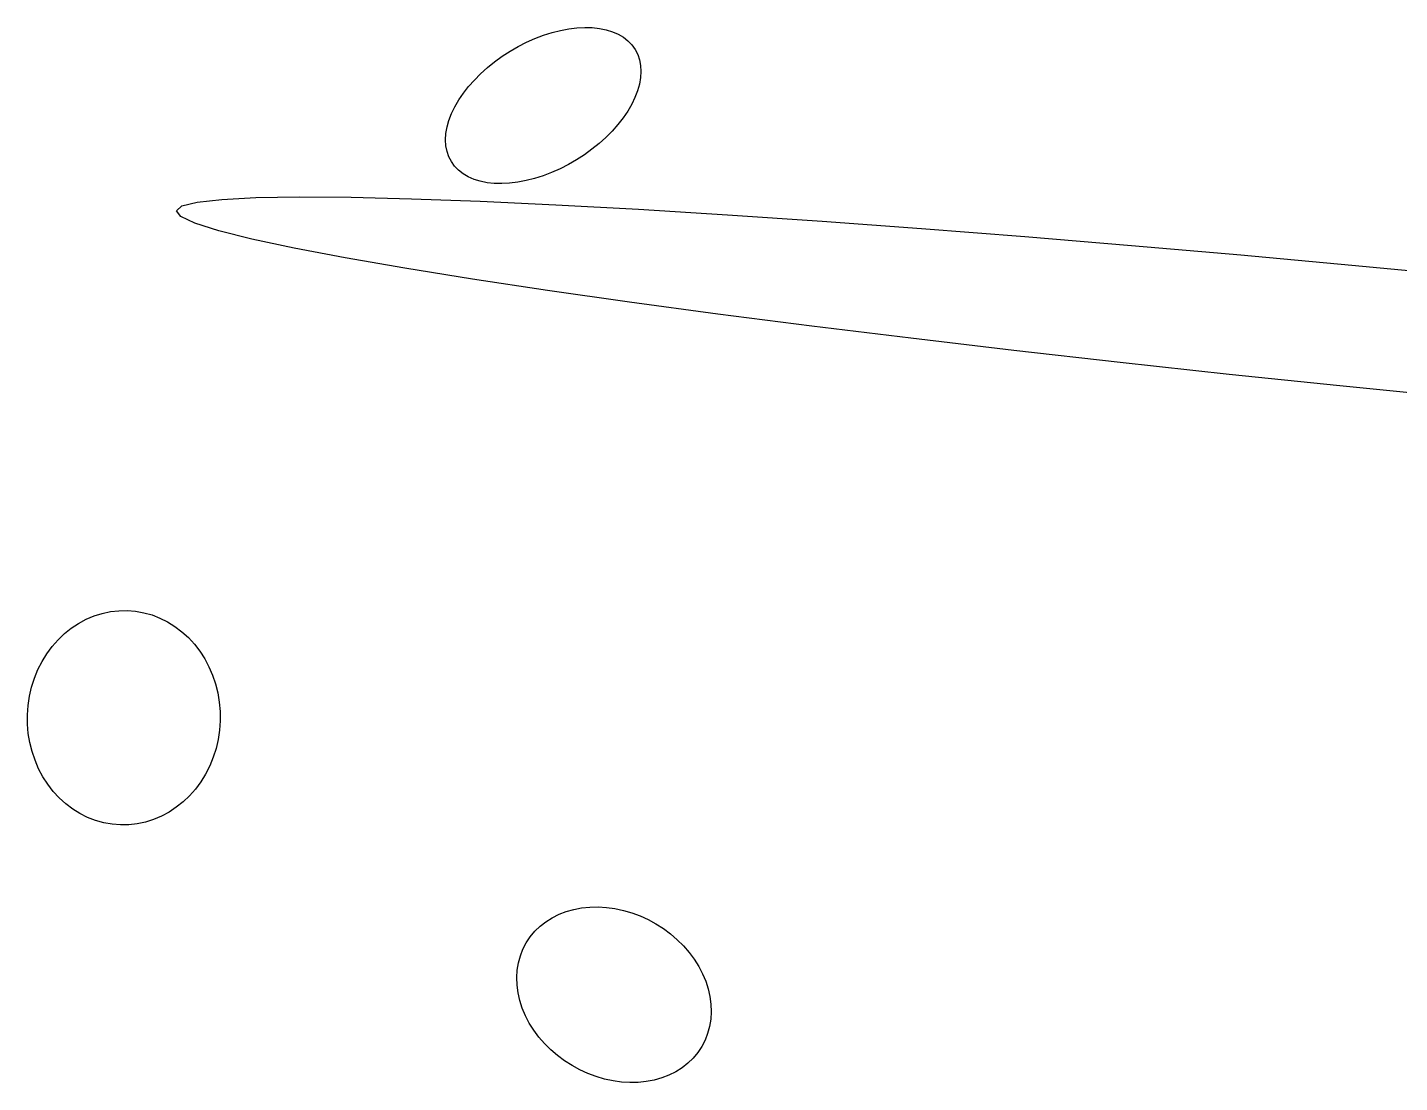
# Model space of a CAD drawing. Header units: metres. Extents: x -12209 to 21926, y -292849 to -276463.
# Drawn here: x -3344 to 571, y -280905 to -277894 of the extents above; entities that cross this region are included whole.
import ezdxf

# ---------------------------------------------------------------- set-up
doc = ezdxf.new("R2010")
doc.units = ezdxf.units.M

msp = doc.modelspace()

# ---------------------------------------------------------------- linework, layer by layer
at = {"layer": 'LAYER'}
for p, q in [((-1895.75, -277925.21), (-1871.45, -277915.95)), ((-1895.75, -277925.21), (-1871.45, -277915.95)), ((-1871.45, -277915.95), (-1847.16, -277908.22)), ((-1871.45, -277915.95), (-1847.16, -277908.22)), ((-1847.16, -277908.22), (-1823.06, -277902.08)), ((-1847.16, -277908.22), (-1823.06, -277902.08)), ((-1823.06, -277902.08), (-1799.33, -277897.56)), ((-1823.06, -277902.08), (-1799.33, -277897.56)), ((-1799.33, -277897.56), (-1776.15, -277894.71)), ((-1799.33, -277897.56), (-1776.15, -277894.71)), ((-1776.15, -277894.71), (-1753.7, -277893.55)), ((-1776.15, -277894.71), (-1753.7, -277893.55)), ((-1753.7, -277893.55), (-1732.16, -277894.09)), ((-1753.7, -277893.55), (-1732.16, -277894.09)), ((-1732.16, -277894.09), (-1711.68, -277896.32)), ((-1732.16, -277894.09), (-1711.68, -277896.32)), ((-1711.68, -277896.32), (-1692.42, -277900.22)), ((-1711.68, -277896.32), (-1692.42, -277900.22)), ((-1692.42, -277900.22), (-1674.53, -277905.77)), ((-1692.42, -277900.22), (-1674.53, -277905.77)), ((-1674.53, -277905.77), (-1658.14, -277912.92)), ((-1674.53, -277905.77), (-1658.14, -277912.92)), ((-1658.14, -277912.92), (-1643.38, -277921.63)), ((-1658.14, -277912.92), (-1643.38, -277921.63)), ((-1966.83, -277961.37), (-1943.62, -277948.01)), ((-1966.83, -277961.37), (-1943.62, -277948.01)), ((-1943.62, -277948.01), (-1919.87, -277935.92)), ((-1943.62, -277948.01), (-1919.87, -277935.92)), ((-1919.87, -277935.92), (-1895.75, -277925.21)), ((-1919.87, -277935.92), (-1895.75, -277925.21)), ((-1643.38, -277921.63), (-1630.36, -277931.81)), ((-1643.38, -277921.63), (-1630.36, -277931.81)), ((-1630.36, -277931.81), (-1619.18, -277943.4)), ((-1630.36, -277931.81), (-1619.18, -277943.4)), ((-1619.18, -277943.4), (-1609.93, -277956.31)), ((-1619.18, -277943.4), (-1609.93, -277956.31)), ((-2031.46, -278008.11), (-2010.92, -277991.54)), ((-2031.46, -278008.11), (-2010.92, -277991.54)), ((-2010.92, -277991.54), (-1989.32, -277975.92)), ((-2010.92, -277991.54), (-1989.32, -277975.92)), ((-1989.32, -277975.92), (-1966.83, -277961.37)), ((-1989.32, -277975.92), (-1966.83, -277961.37)), ((-1609.93, -277956.31), (-1602.67, -277970.43)), ((-1609.93, -277956.31), (-1602.67, -277970.43)), ((-1602.67, -277970.43), (-1597.46, -277985.67)), ((-1602.67, -277970.43), (-1597.46, -277985.67)), ((-1597.46, -277985.67), (-1594.34, -278001.9)), ((-1597.46, -277985.67), (-1594.34, -278001.9)), ((-2068.75, -278043.59), (-2050.79, -278025.5)), ((-2068.75, -278043.59), (-2050.79, -278025.5)), ((-2050.79, -278025.5), (-2031.46, -278008.11)), ((-2050.79, -278025.5), (-2031.46, -278008.11)), ((-1593.34, -278019.01), (-1594.45, -278036.86)), ((-1593.34, -278019.01), (-1594.45, -278036.86)), ((-1594.34, -278001.9), (-1593.34, -278019.01)), ((-1594.34, -278001.9), (-1593.34, -278019.01)), ((-2100.07, -278081.28), (-2085.22, -278062.23)), ((-2100.07, -278081.28), (-2085.22, -278062.23)), ((-2085.22, -278062.23), (-2068.75, -278043.59)), ((-2085.22, -278062.23), (-2068.75, -278043.59)), ((-1597.68, -278055.31), (-1603, -278074.22)), ((-1597.68, -278055.31), (-1603, -278074.22)), ((-1594.45, -278036.86), (-1597.68, -278055.31)), ((-1594.45, -278036.86), (-1597.68, -278055.31)), ((-2124.47, -278120.04), (-2113.19, -278100.6)), ((-2124.47, -278120.04), (-2113.19, -278100.6)), ((-2113.19, -278100.6), (-2100.07, -278081.28)), ((-2113.19, -278100.6), (-2100.07, -278081.28)), ((-1610.37, -278093.46), (-1619.73, -278112.88)), ((-1610.37, -278093.46), (-1619.73, -278112.88)), ((-1603, -278074.22), (-1610.37, -278093.46)), ((-1603, -278074.22), (-1610.37, -278093.46)), ((-2141.19, -278158.69), (-2133.82, -278139.45)), ((-2141.19, -278158.69), (-2133.82, -278139.45)), ((-2133.82, -278139.45), (-2124.47, -278120.04)), ((-2133.82, -278139.45), (-2124.47, -278120.04)), ((-1631.01, -278132.32), (-1644.12, -278151.64)), ((-1631.01, -278132.32), (-1644.12, -278151.64)), ((-1619.73, -278112.88), (-1631.01, -278132.32)), ((-1619.73, -278112.88), (-1631.01, -278132.32)), ((-2149.74, -278196.06), (-2146.51, -278177.61)), ((-2149.74, -278196.06), (-2146.51, -278177.61)), ((-2146.51, -278177.61), (-2141.19, -278158.69)), ((-2146.51, -278177.61), (-2141.19, -278158.69)), ((-1675.44, -278189.33), (-1693.41, -278207.42)), ((-1675.44, -278189.33), (-1693.41, -278207.42)), ((-1658.97, -278170.69), (-1675.44, -278189.33)), ((-1658.97, -278170.69), (-1675.44, -278189.33)), ((-1644.12, -278151.64), (-1658.97, -278170.69)), ((-1644.12, -278151.64), (-1658.97, -278170.69)), ((-2150.86, -278213.91), (-2149.74, -278196.06)), ((-2150.86, -278213.91), (-2149.74, -278196.06)), ((-2149.85, -278231.01), (-2150.86, -278213.91)), ((-2149.85, -278231.01), (-2150.86, -278213.91)), ((-1712.73, -278224.81), (-1733.27, -278241.38)), ((-1712.73, -278224.81), (-1733.27, -278241.38)), ((-1693.41, -278207.42), (-1712.73, -278224.81)), ((-1693.41, -278207.42), (-1712.73, -278224.81)), ((-2146.73, -278247.24), (-2149.85, -278231.01)), ((-2146.73, -278247.24), (-2149.85, -278231.01)), ((-2141.52, -278262.48), (-2146.73, -278247.24)), ((-2141.52, -278262.48), (-2146.73, -278247.24)), ((-2134.26, -278276.61), (-2141.52, -278262.48)), ((-2134.26, -278276.61), (-2141.52, -278262.48)), ((-1754.87, -278257), (-1777.36, -278271.54)), ((-1754.87, -278257), (-1777.36, -278271.54)), ((-1733.27, -278241.38), (-1754.87, -278257)), ((-1733.27, -278241.38), (-1754.87, -278257)), ((-2134.26, -278276.61), (-2134.26, -278276.61)), ((-2125.01, -278289.52), (-2134.26, -278276.61)), ((-2134.26, -278276.61), (-2134.26, -278276.61)), ((-2125.01, -278289.52), (-2134.26, -278276.61)), ((-2113.83, -278301.11), (-2125.01, -278289.52)), ((-2113.83, -278301.11), (-2125.01, -278289.52)), ((-2100.81, -278311.29), (-2113.83, -278301.11)), ((-2100.81, -278311.29), (-2113.83, -278301.11)), ((-1848.44, -278307.71), (-1872.74, -278316.97)), ((-1848.44, -278307.71), (-1872.74, -278316.97)), ((-1824.32, -278297), (-1848.44, -278307.71)), ((-1824.32, -278297), (-1848.44, -278307.71)), ((-1800.57, -278284.91), (-1824.32, -278297)), ((-1800.57, -278284.91), (-1824.32, -278297)), ((-1777.36, -278271.54), (-1800.57, -278284.91)), ((-1777.36, -278271.54), (-1800.57, -278284.91)), ((-2086.05, -278319.99), (-2100.81, -278311.29)), ((-2086.05, -278319.99), (-2100.81, -278311.29)), ((-2069.66, -278327.15), (-2086.05, -278319.99)), ((-2069.66, -278327.15), (-2086.05, -278319.99)), ((-2051.77, -278332.69), (-2069.66, -278327.15)), ((-2051.77, -278332.69), (-2069.66, -278327.15)), ((-2032.51, -278336.6), (-2051.77, -278332.69)), ((-2032.51, -278336.6), (-2051.77, -278332.69)), ((-2012.03, -278338.83), (-2032.51, -278336.6)), ((-2012.03, -278338.83), (-2032.51, -278336.6)), ((-1990.49, -278339.36), (-2012.03, -278338.83)), ((-1990.49, -278339.36), (-2012.03, -278338.83)), ((-1968.04, -278338.2), (-1990.49, -278339.36)), ((-1968.04, -278338.2), (-1990.49, -278339.36)), ((-1944.87, -278335.35), (-1968.04, -278338.2)), ((-1944.87, -278335.35), (-1968.04, -278338.2)), ((-1921.14, -278330.84), (-1944.87, -278335.35)), ((-1921.14, -278330.84), (-1944.87, -278335.35)), ((-1897.03, -278324.7), (-1921.14, -278330.84)), ((-1897.03, -278324.7), (-1921.14, -278330.84)), ((-1872.74, -278316.97), (-1897.03, -278324.7)), ((-1872.74, -278316.97), (-1897.03, -278324.7)), ((-2860.03, -278392.19), (-2789.57, -278384.22)), ((-2789.57, -278384.22), (-2692.28, -278379.23)), ((-2692.28, -278379.23), (-2568.89, -278377.26)), ((-2568.89, -278377.26), (-2420.35, -278378.31)), ((-2420.35, -278378.31), (-2247.78, -278382.39)), ((-2247.78, -278382.39), (-2052.5, -278389.46)), ((-2918.51, -278416.8), (-2903.12, -278403.08)), ((-2918.51, -278416.8), (-2918.51, -278416.8)), ((-2906.08, -278433.25), (-2918.51, -278416.8)), ((-2903.12, -278403.08), (-2860.03, -278392.19)), ((-2052.5, -278389.46), (-1836, -278399.47)), ((-1836, -278399.47), (-1599.92, -278412.34)), ((-1599.92, -278412.34), (-1346.05, -278427.97)), ((-2865.93, -278452.31), (-2906.08, -278433.25)), ((-2798.37, -278473.82), (-2865.93, -278452.31)), ((-1346.05, -278427.97), (-1076.34, -278446.25)), ((-1076.34, -278446.25), (-792.83, -278467.04)), ((-2703.9, -278497.64), (-2798.37, -278473.82)), ((-2583.25, -278523.56), (-2703.9, -278497.64)), ((-792.83, -278467.04), (-497.69, -278490.17)), ((-497.69, -278490.17), (-193.15, -278515.48)), ((-2437.34, -278551.41), (-2583.25, -278523.56)), ((-193.15, -278515.48), (118.46, -278542.76)), ((118.46, -278542.76), (434.78, -278571.81)), ((-2267.27, -278580.96), (-2437.34, -278551.41)), ((-2074.34, -278611.99), (-2267.27, -278580.96)), ((434.78, -278571.81), (753.39, -278602.42)), ((-1860.02, -278644.26), (-2074.34, -278611.99)), ((-1625.94, -278677.54), (-1860.02, -278644.26)), ((-1373.89, -278711.56), (-1625.94, -278677.54)), ((-1105.77, -278746.06), (-1373.89, -278711.56)), ((-823.63, -278780.8), (-1105.77, -278746.06)), ((-529.62, -278815.49), (-823.63, -278780.8)), ((-225.97, -278849.87), (-529.62, -278815.49)), ((85, -278883.69), (-225.97, -278849.87)), ((400.93, -278916.69), (85, -278883.69)), ((719.41, -278948.61), (400.93, -278916.69)), ((-3130.83, -279565.9), (-3107.22, -279560.87)), ((-3130.83, -279565.9), (-3107.22, -279560.87)), ((-3107.22, -279560.87), (-3083.32, -279558.14)), ((-3107.22, -279560.87), (-3083.32, -279558.14)), ((-3083.32, -279558.14), (-3059.32, -279557.74)), ((-3083.32, -279558.14), (-3059.32, -279557.74)), ((-3059.32, -279557.74), (-3035.39, -279559.66)), ((-3059.32, -279557.74), (-3035.39, -279559.66)), ((-3035.39, -279559.66), (-3011.71, -279563.9)), ((-3035.39, -279559.66), (-3011.71, -279563.9)), ((-3218.82, -279608.06), (-3198.13, -279594.36)), ((-3218.82, -279608.06), (-3198.13, -279594.36)), ((-3198.13, -279594.36), (-3176.45, -279582.71)), ((-3198.13, -279594.36), (-3176.45, -279582.71)), ((-3176.45, -279582.71), (-3153.96, -279573.2)), ((-3176.45, -279582.71), (-3153.96, -279573.2)), ((-3153.96, -279573.2), (-3130.83, -279565.9)), ((-3153.96, -279573.2), (-3130.83, -279565.9)), ((-3011.71, -279563.9), (-2988.47, -279570.43)), ((-3011.71, -279563.9), (-2988.47, -279570.43)), ((-2988.47, -279570.43), (-2965.84, -279579.18)), ((-2988.47, -279570.43), (-2965.84, -279579.18)), ((-2965.84, -279579.18), (-2944, -279590.1)), ((-2965.84, -279579.18), (-2944, -279590.1)), ((-2944, -279590.1), (-2923.11, -279603.1)), ((-2944, -279590.1), (-2923.11, -279603.1)), ((-3256.63, -279641.17), (-3238.37, -279623.7)), ((-3256.63, -279641.17), (-3238.37, -279623.7)), ((-3238.37, -279623.7), (-3218.82, -279608.06)), ((-3238.37, -279623.7), (-3218.82, -279608.06)), ((-2923.11, -279603.1), (-2903.34, -279618.09)), ((-2923.11, -279603.1), (-2903.34, -279618.09)), ((-2903.34, -279618.09), (-2884.82, -279634.94)), ((-2903.34, -279618.09), (-2884.82, -279634.94)), ((-2884.82, -279634.94), (-2867.7, -279653.54)), ((-2884.82, -279634.94), (-2867.7, -279653.54)), ((-3288.74, -279681.05), (-3273.46, -279660.34)), ((-3288.74, -279681.05), (-3273.46, -279660.34)), ((-3273.46, -279660.34), (-3256.63, -279641.17)), ((-3273.46, -279660.34), (-3256.63, -279641.17)), ((-2867.7, -279653.54), (-2852.12, -279673.73)), ((-2867.7, -279653.54), (-2852.12, -279673.73)), ((-2852.12, -279673.73), (-2838.19, -279695.37)), ((-2852.12, -279673.73), (-2838.19, -279695.37)), ((-3314.18, -279726.47), (-3302.35, -279703.15)), ((-3314.18, -279726.47), (-3302.35, -279703.15)), ((-3302.35, -279703.15), (-3288.74, -279681.05)), ((-3302.35, -279703.15), (-3288.74, -279681.05)), ((-2838.19, -279695.37), (-2826.01, -279718.29)), ((-2838.19, -279695.37), (-2826.01, -279718.29)), ((-3332.17, -279776.07), (-3324.14, -279750.84)), ((-3332.17, -279776.07), (-3324.14, -279750.84)), ((-3324.14, -279750.84), (-3314.18, -279726.47)), ((-3324.14, -279750.84), (-3314.18, -279726.47)), ((-2826.01, -279718.29), (-2815.69, -279742.32)), ((-2826.01, -279718.29), (-2815.69, -279742.32)), ((-2815.69, -279742.32), (-2807.29, -279767.27)), ((-2815.69, -279742.32), (-2807.29, -279767.27)), ((-3338.19, -279801.96), (-3332.17, -279776.07)), ((-3338.19, -279801.96), (-3332.17, -279776.07)), ((-2807.29, -279767.27), (-2800.89, -279792.96)), ((-2807.29, -279767.27), (-2800.89, -279792.96)), ((-2800.89, -279792.96), (-2796.52, -279819.19)), ((-2800.89, -279792.96), (-2796.52, -279819.19)), ((-3344.05, -279854.96), (-3342.16, -279828.33)), ((-3344.05, -279854.96), (-3342.16, -279828.33)), ((-3342.16, -279828.33), (-3338.19, -279801.96)), ((-3342.16, -279828.33), (-3338.19, -279801.96)), ((-2796.52, -279819.19), (-2794.23, -279845.75)), ((-2796.52, -279819.19), (-2794.23, -279845.75)), ((-3343.86, -279881.66), (-3344.05, -279854.96)), ((-3343.86, -279881.66), (-3344.05, -279854.96)), ((-2794.03, -279872.45), (-2795.93, -279899.08)), ((-2794.03, -279872.45), (-2795.93, -279899.08)), ((-2794.23, -279845.75), (-2794.03, -279872.45)), ((-2794.23, -279845.75), (-2794.03, -279872.45)), ((-3341.57, -279908.23), (-3343.86, -279881.66)), ((-3341.57, -279908.23), (-3343.86, -279881.66)), ((-3337.2, -279934.45), (-3341.57, -279908.23)), ((-3337.2, -279934.45), (-3341.57, -279908.23)), ((-2795.93, -279899.08), (-2799.9, -279925.45)), ((-2795.93, -279899.08), (-2799.9, -279925.45)), ((-3330.8, -279960.14), (-3337.2, -279934.45)), ((-3330.8, -279960.14), (-3337.2, -279934.45)), ((-2805.92, -279951.34), (-2813.95, -279976.57)), ((-2805.92, -279951.34), (-2813.95, -279976.57)), ((-2799.9, -279925.45), (-2805.92, -279951.34)), ((-2799.9, -279925.45), (-2805.92, -279951.34)), ((-3322.4, -279985.09), (-3330.8, -279960.14)), ((-3322.4, -279985.09), (-3330.8, -279960.14)), ((-3312.07, -280009.12), (-3322.4, -279985.09)), ((-3312.07, -280009.12), (-3322.4, -279985.09)), ((-2813.95, -279976.57), (-2823.91, -280000.94)), ((-2813.95, -279976.57), (-2823.91, -280000.94)), ((-3299.9, -280032.04), (-3312.07, -280009.12)), ((-3299.9, -280032.04), (-3312.07, -280009.12)), ((-2835.74, -280024.26), (-2849.35, -280046.36)), ((-2835.74, -280024.26), (-2849.35, -280046.36)), ((-2823.91, -280000.94), (-2835.74, -280024.26)), ((-2823.91, -280000.94), (-2835.74, -280024.26)), ((-3285.97, -280053.68), (-3299.9, -280032.04)), ((-3285.97, -280053.68), (-3299.9, -280032.04)), ((-3270.38, -280073.88), (-3285.97, -280053.68)), ((-3270.38, -280073.88), (-3285.97, -280053.68)), ((-2864.63, -280067.08), (-2881.46, -280086.24)), ((-2864.63, -280067.08), (-2881.46, -280086.24)), ((-2849.35, -280046.36), (-2864.63, -280067.08)), ((-2849.35, -280046.36), (-2864.63, -280067.08)), ((-3253.27, -280092.47), (-3270.38, -280073.88)), ((-3253.27, -280092.47), (-3270.38, -280073.88)), ((-3234.75, -280109.32), (-3253.27, -280092.47)), ((-3234.75, -280109.32), (-3253.27, -280092.47)), ((-2899.72, -280103.71), (-2919.27, -280119.35)), ((-2899.72, -280103.71), (-2919.27, -280119.35)), ((-2881.46, -280086.24), (-2899.72, -280103.71)), ((-2881.46, -280086.24), (-2899.72, -280103.71)), ((-3214.97, -280124.31), (-3234.75, -280109.32)), ((-3214.97, -280124.31), (-3234.75, -280109.32)), ((-3194.09, -280137.31), (-3214.97, -280124.31)), ((-3194.09, -280137.31), (-3214.97, -280124.31)), ((-3172.24, -280148.23), (-3194.09, -280137.31)), ((-3172.24, -280148.23), (-3194.09, -280137.31)), ((-3149.62, -280156.98), (-3172.24, -280148.23)), ((-3149.62, -280156.98), (-3172.24, -280148.23)), ((-2961.64, -280144.7), (-2984.13, -280154.21)), ((-2961.64, -280144.7), (-2984.13, -280154.21)), ((-2939.96, -280133.05), (-2961.64, -280144.7)), ((-2939.96, -280133.05), (-2961.64, -280144.7)), ((-2919.27, -280119.35), (-2939.96, -280133.05)), ((-2919.27, -280119.35), (-2939.96, -280133.05)), ((-3126.38, -280163.51), (-3149.62, -280156.98)), ((-3126.38, -280163.51), (-3149.62, -280156.98)), ((-3102.7, -280167.75), (-3126.38, -280163.51)), ((-3102.7, -280167.75), (-3126.38, -280163.51)), ((-3078.77, -280169.67), (-3102.7, -280167.75)), ((-3078.77, -280169.67), (-3102.7, -280167.75)), ((-3054.77, -280169.27), (-3078.77, -280169.67)), ((-3054.77, -280169.27), (-3078.77, -280169.67)), ((-3078.77, -280169.67), (-3078.77, -280169.67)), ((-3078.77, -280169.67), (-3078.77, -280169.67)), ((-3030.87, -280166.54), (-3054.77, -280169.27)), ((-3030.87, -280166.54), (-3054.77, -280169.27)), ((-3007.26, -280161.51), (-3030.87, -280166.54)), ((-3007.26, -280161.51), (-3030.87, -280166.54)), ((-2984.13, -280154.21), (-3007.26, -280161.51)), ((-2984.13, -280154.21), (-3007.26, -280161.51)), ((-1827.11, -280424.77), (-1806.57, -280416.83)), ((-1827.11, -280424.77), (-1806.57, -280416.83)), ((-1806.57, -280416.83), (-1785, -280410.69)), ((-1806.57, -280416.83), (-1785, -280410.69)), ((-1785, -280410.69), (-1762.54, -280406.41)), ((-1785, -280410.69), (-1762.54, -280406.41)), ((-1762.54, -280406.41), (-1739.39, -280404.01)), ((-1762.54, -280406.41), (-1739.39, -280404.01)), ((-1739.39, -280404.01), (-1715.71, -280403.52)), ((-1739.39, -280404.01), (-1715.71, -280403.52)), ((-1715.71, -280403.52), (-1691.69, -280404.93)), ((-1715.71, -280403.52), (-1691.69, -280404.93)), ((-1691.69, -280404.93), (-1667.5, -280408.25)), ((-1691.69, -280404.93), (-1667.5, -280408.25)), ((-1667.5, -280408.25), (-1643.33, -280413.43)), ((-1667.5, -280408.25), (-1643.33, -280413.43)), ((-1643.33, -280413.43), (-1619.37, -280420.45)), ((-1643.33, -280413.43), (-1619.37, -280420.45)), ((-1619.37, -280420.45), (-1595.8, -280429.24)), ((-1619.37, -280420.45), (-1595.8, -280429.24)), ((-1895.92, -280473.2), (-1881, -280458.76)), ((-1895.92, -280473.2), (-1881, -280458.76)), ((-1881, -280458.76), (-1864.47, -280445.82)), ((-1881, -280458.76), (-1864.47, -280445.82)), ((-1864.47, -280445.82), (-1846.46, -280434.46)), ((-1864.47, -280445.82), (-1846.46, -280434.46)), ((-1846.46, -280434.46), (-1827.11, -280424.77)), ((-1846.46, -280434.46), (-1827.11, -280424.77)), ((-1595.8, -280429.24), (-1572.79, -280439.75)), ((-1595.8, -280429.24), (-1572.79, -280439.75)), ((-1572.79, -280439.75), (-1550.53, -280451.89)), ((-1572.79, -280439.75), (-1550.53, -280451.89)), ((-1550.53, -280451.89), (-1529.17, -280465.57)), ((-1550.53, -280451.89), (-1529.17, -280465.57)), ((-1920.52, -280506.08), (-1909.13, -280489.01)), ((-1920.52, -280506.08), (-1909.13, -280489.01)), ((-1909.13, -280489.01), (-1895.92, -280473.2)), ((-1909.13, -280489.01), (-1895.92, -280473.2)), ((-1529.17, -280465.57), (-1508.9, -280480.69)), ((-1529.17, -280465.57), (-1508.9, -280480.69)), ((-1508.9, -280480.69), (-1489.84, -280497.13)), ((-1508.9, -280480.69), (-1489.84, -280497.13)), ((-1489.84, -280497.13), (-1472.17, -280514.76)), ((-1489.84, -280497.13), (-1472.17, -280514.76)), ((-1937.52, -280543.46), (-1930.01, -280524.28)), ((-1937.52, -280543.46), (-1930.01, -280524.28)), ((-1930.01, -280524.28), (-1920.52, -280506.08)), ((-1930.01, -280524.28), (-1920.52, -280506.08)), ((-1920.52, -280506.08), (-1920.52, -280506.08)), ((-1920.52, -280506.08), (-1920.52, -280506.08)), ((-1472.17, -280514.76), (-1456, -280533.45)), ((-1472.17, -280514.76), (-1456, -280533.45)), ((-1456, -280533.45), (-1441.46, -280553.06)), ((-1456, -280533.45), (-1441.46, -280553.06)), ((-1946.39, -280584.21), (-1942.99, -280563.49)), ((-1946.39, -280584.21), (-1942.99, -280563.49)), ((-1942.99, -280563.49), (-1937.52, -280543.46)), ((-1942.99, -280563.49), (-1937.52, -280543.46)), ((-1441.46, -280553.06), (-1428.66, -280573.45)), ((-1441.46, -280553.06), (-1428.66, -280573.45)), ((-1428.66, -280573.45), (-1417.7, -280594.44)), ((-1428.66, -280573.45), (-1417.7, -280594.44)), ((-1947.69, -280605.46), (-1946.39, -280584.21)), ((-1947.69, -280605.46), (-1946.39, -280584.21)), ((-1946.88, -280627.08), (-1947.69, -280605.46)), ((-1946.88, -280627.08), (-1947.69, -280605.46)), ((-1417.7, -280594.44), (-1408.67, -280615.89)), ((-1417.7, -280594.44), (-1408.67, -280615.89)), ((-1408.67, -280615.89), (-1401.62, -280637.64)), ((-1408.67, -280615.89), (-1401.62, -280637.64)), ((-1943.96, -280648.91), (-1946.88, -280627.08)), ((-1943.96, -280648.91), (-1946.88, -280627.08)), ((-1938.96, -280670.78), (-1943.96, -280648.91)), ((-1938.96, -280670.78), (-1943.96, -280648.91)), ((-1401.62, -280637.64), (-1396.62, -280659.51)), ((-1401.62, -280637.64), (-1396.62, -280659.51)), ((-1931.92, -280692.53), (-1938.96, -280670.78)), ((-1931.92, -280692.53), (-1938.96, -280670.78)), ((-1922.88, -280713.98), (-1931.92, -280692.53)), ((-1922.88, -280713.98), (-1931.92, -280692.53)), ((-1396.62, -280659.51), (-1393.71, -280681.34)), ((-1396.62, -280659.51), (-1393.71, -280681.34)), ((-1393.71, -280681.34), (-1392.89, -280702.96)), ((-1393.71, -280681.34), (-1392.89, -280702.96)), ((-1911.93, -280734.97), (-1922.88, -280713.98)), ((-1911.93, -280734.97), (-1922.88, -280713.98)), ((-1899.13, -280755.36), (-1911.93, -280734.97)), ((-1899.13, -280755.36), (-1911.93, -280734.97)), ((-1394.19, -280724.21), (-1397.59, -280744.93)), ((-1394.19, -280724.21), (-1397.59, -280744.93)), ((-1392.89, -280702.96), (-1394.19, -280724.21)), ((-1392.89, -280702.96), (-1394.19, -280724.21)), ((-1884.59, -280774.97), (-1899.13, -280755.36)), ((-1884.59, -280774.97), (-1899.13, -280755.36)), ((-1403.07, -280764.96), (-1410.58, -280784.14)), ((-1403.07, -280764.96), (-1410.58, -280784.14)), ((-1397.59, -280744.93), (-1403.07, -280764.96)), ((-1397.59, -280744.93), (-1403.07, -280764.96)), ((-1868.42, -280793.66), (-1884.59, -280774.97)), ((-1868.42, -280793.66), (-1884.59, -280774.97)), ((-1850.74, -280811.29), (-1868.42, -280793.66)), ((-1850.74, -280811.29), (-1868.42, -280793.66)), ((-1831.69, -280827.73), (-1850.74, -280811.29)), ((-1831.69, -280827.73), (-1850.74, -280811.29)), ((-1420.07, -280802.34), (-1431.46, -280819.41)), ((-1420.07, -280802.34), (-1431.46, -280819.41)), ((-1410.58, -280784.14), (-1420.07, -280802.34)), ((-1410.58, -280784.14), (-1420.07, -280802.34)), ((-1811.41, -280842.85), (-1831.69, -280827.73)), ((-1811.41, -280842.85), (-1831.69, -280827.73)), ((-1790.06, -280856.53), (-1811.41, -280842.85)), ((-1790.06, -280856.53), (-1811.41, -280842.85)), ((-1459.59, -280849.65), (-1476.12, -280862.6)), ((-1459.59, -280849.65), (-1476.12, -280862.6)), ((-1444.66, -280835.22), (-1459.59, -280849.65)), ((-1444.66, -280835.22), (-1459.59, -280849.65)), ((-1431.46, -280819.41), (-1444.66, -280835.22)), ((-1431.46, -280819.41), (-1444.66, -280835.22)), ((-1767.8, -280868.67), (-1790.06, -280856.53)), ((-1767.8, -280868.67), (-1790.06, -280856.53)), ((-1744.79, -280879.17), (-1767.8, -280868.67)), ((-1744.79, -280879.17), (-1767.8, -280868.67)), ((-1721.22, -280887.97), (-1744.79, -280879.17)), ((-1721.22, -280887.97), (-1744.79, -280879.17)), ((-1697.25, -280894.99), (-1721.22, -280887.97)), ((-1697.25, -280894.99), (-1721.22, -280887.97)), ((-1534.01, -280891.59), (-1555.59, -280897.73)), ((-1534.01, -280891.59), (-1555.59, -280897.73)), ((-1513.47, -280883.65), (-1534.01, -280891.59)), ((-1513.47, -280883.65), (-1534.01, -280891.59)), ((-1494.13, -280873.96), (-1513.47, -280883.65)), ((-1494.13, -280873.96), (-1513.47, -280883.65)), ((-1476.12, -280862.6), (-1494.13, -280873.96)), ((-1476.12, -280862.6), (-1494.13, -280873.96)), ((-1673.09, -280900.17), (-1697.25, -280894.99)), ((-1673.09, -280900.17), (-1697.25, -280894.99)), ((-1648.9, -280903.48), (-1673.09, -280900.17)), ((-1648.9, -280903.48), (-1673.09, -280900.17)), ((-1624.88, -280904.9), (-1648.9, -280903.48)), ((-1624.88, -280904.9), (-1648.9, -280903.48)), ((-1601.2, -280904.41), (-1624.88, -280904.9)), ((-1601.2, -280904.41), (-1624.88, -280904.9)), ((-1578.04, -280902.01), (-1601.2, -280904.41)), ((-1578.04, -280902.01), (-1601.2, -280904.41)), ((-1555.59, -280897.73), (-1578.04, -280902.01)), ((-1555.59, -280897.73), (-1578.04, -280902.01))]:
    msp.add_line(p, q, dxfattribs=at)

doc.saveas('drawing.dxf')
